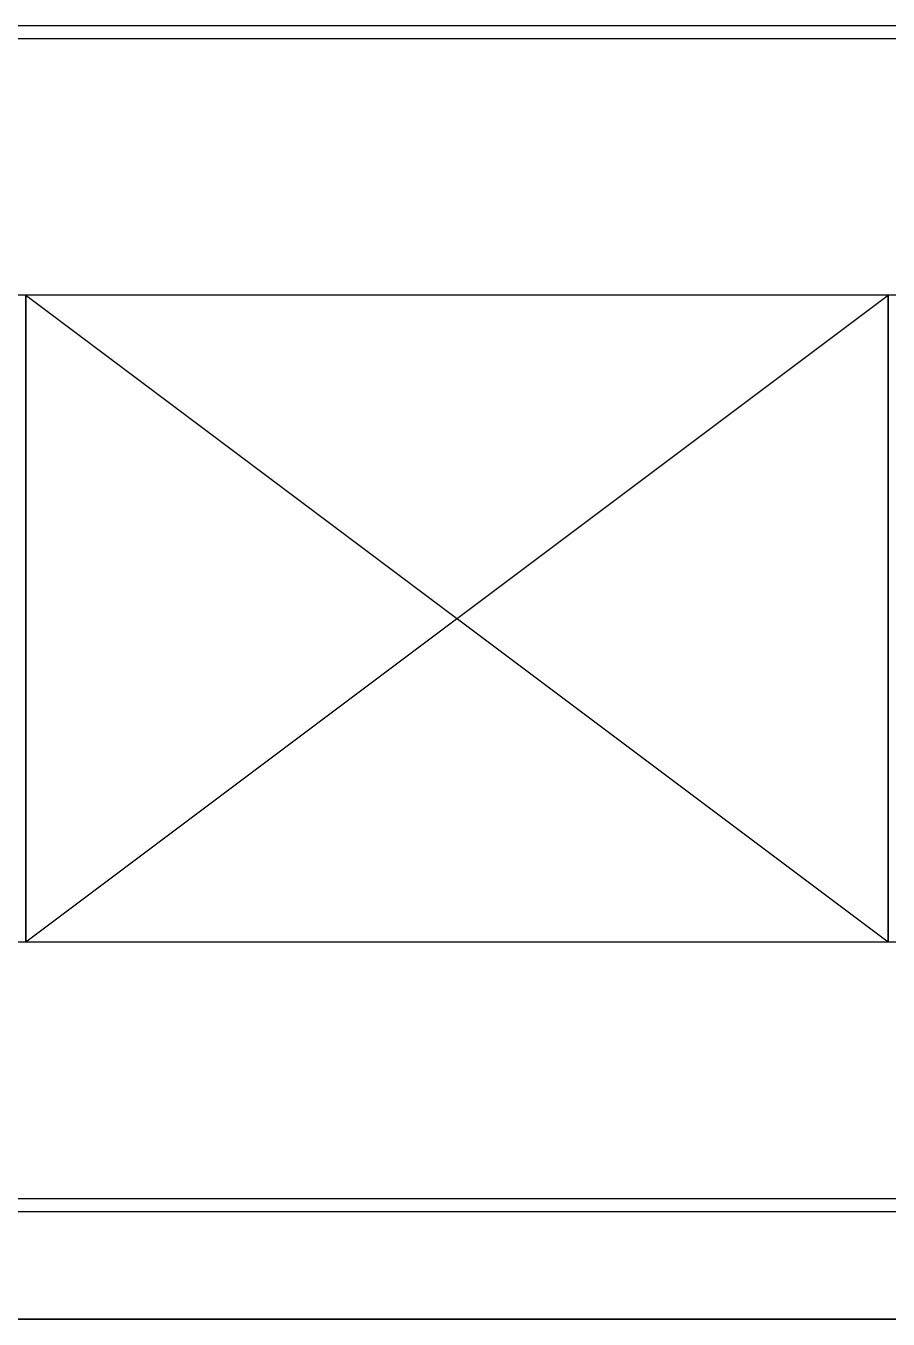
# Model space of a CAD drawing. Extents: x 758840 to 1108724, y -102573 to 143521.
# Drawn here: x 848477 to 852477, y 118032 to 124032 of the extents above; entities that cross this region are included whole.
import ezdxf

# ---------------------------------------------------------------- set-up
doc = ezdxf.new("R2010")
doc.units = 0
doc.header["$LTSCALE"] = 1000
doc.header["$MEASUREMENT"] = 0
doc.layers.add('室外柴油发电-2层', color=241, linetype='Continuous')

msp = doc.modelspace()

# ---------------------------------------------------------------- linework, layer by layer
at = {"layer": '室外柴油发电-2层', "linetype": 'ByBlock', "lineweight": -3}
for p, q in [((848477.49, 119781.99), (852477.49, 122781.99)), ((848477.49, 122781.99), (852477.49, 119781.99))]:
    msp.add_line(p, q, dxfattribs=at)
at = {"layer": '室外柴油发电-2层'}
msp.add_lwpolyline([(855827.49, 118031.98), (802327.49, 118031.98), (802327.49, 124031.98)], dxfattribs=at)
msp.add_lwpolyline([(869327.49, 124031.98), (802327.49, 124031.98), (802327.49, 118031.98), (869327.49, 118031.98)], close=True, dxfattribs=at)
at = {"layer": '室外柴油发电-2层', "linetype": 'ByBlock', "lineweight": -2}
msp.add_lwpolyline([(866977.49, 124031.99), (802477.49, 124031.99), (802477.49, 118531.99), (866977.49, 118531.99)], close=True, dxfattribs=at)
msp.add_lwpolyline([(866917.49, 119931.99), (866917.49, 123971.99), (802537.49, 123971.99), (802537.49, 118591.99), (866977.49, 118591.99)], dxfattribs=at)
at = {"layer": '室外柴油发电-2层', "linetype": 'ByBlock', "lineweight": -3}
for points in [[(835477.49, 119781.99), (848477.49, 119781.99), (848477.49, 122781.99), (835477.49, 122781.99)], [(848477.49, 119781.99), (852477.49, 119781.99), (852477.49, 122781.99), (848477.49, 122781.99)], [(852477.49, 119781.99), (865477.49, 119781.99), (865477.49, 122781.99), (852477.49, 122781.99)]]:
    msp.add_lwpolyline(points, close=True, dxfattribs=at)

doc.saveas('drawing.dxf')
